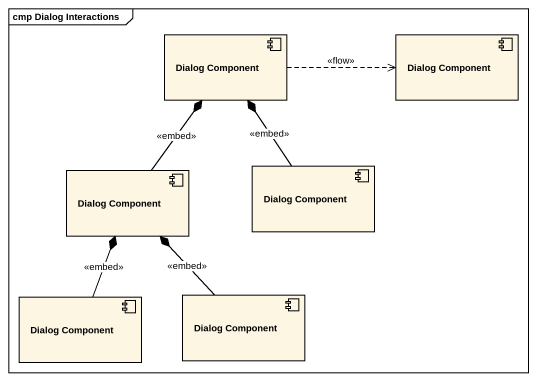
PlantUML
@startuml
mainframe cmp Dialog Interactions
component "Dialog Component" as Dialog_Component
component "Dialog Component" as Dialog_Component_2
component "Dialog Component" as Dialog_Component_3
component "Dialog Component" as Dialog_Component_4
component "Dialog Component" as Dialog_Component_5
component "Dialog Component" as Dialog_Component_6
Dialog_Component .right.> Dialog_Component_2 : <<flow>>
Dialog_Component *-- Dialog_Component_3 : <<embed>>
Dialog_Component *-- Dialog_Component_4 : <<embed>>
Dialog_Component_4 *-- Dialog_Component_5 : <<embed>>
Dialog_Component_4 *-- Dialog_Component_6 : <<embed>>
@enduml
